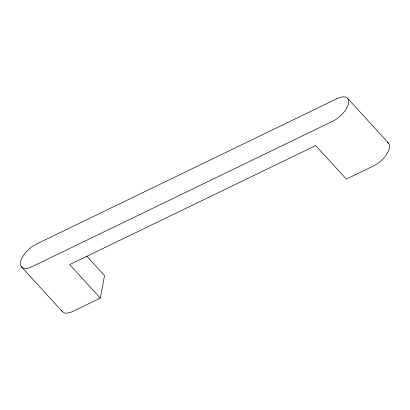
<?xml version="1.0" encoding="UTF-8"?>
<svg xmlns="http://www.w3.org/2000/svg" width="410" height="410" viewBox="0 0 410 410"><rect width="100%" height="100%" fill="white"/><g stroke="black" fill="none" stroke-linecap="round" stroke-linejoin="round"><path stroke-width="0.61" d="M61.649 310.498A17.189 8.144 -42.4 0 0 72.975 311.344L100.306 298.121L104.524 275.597L86.838 256.235M347.808 98.564L388.644 143.269M100.306 298.121L69.68 264.588L315.685 145.581L346.312 179.108L373.648 165.886A17.189 8.144 -42.4 0 0 387.332 153.248A17.189 8.144 -42.4 0 0 387.414 142.229M21.356 266.731L62.192 311.436M337.025 98.656L36.352 244.114A17.189 8.144 -42.4 0 0 20.582 261.99A17.189 8.144 -42.4 0 0 32.139 266.638L332.812 121.181A17.189 8.144 -42.4 0 0 348.587 103.305A17.189 8.144 -42.4 0 0 337.025 98.656"/></g></svg>
